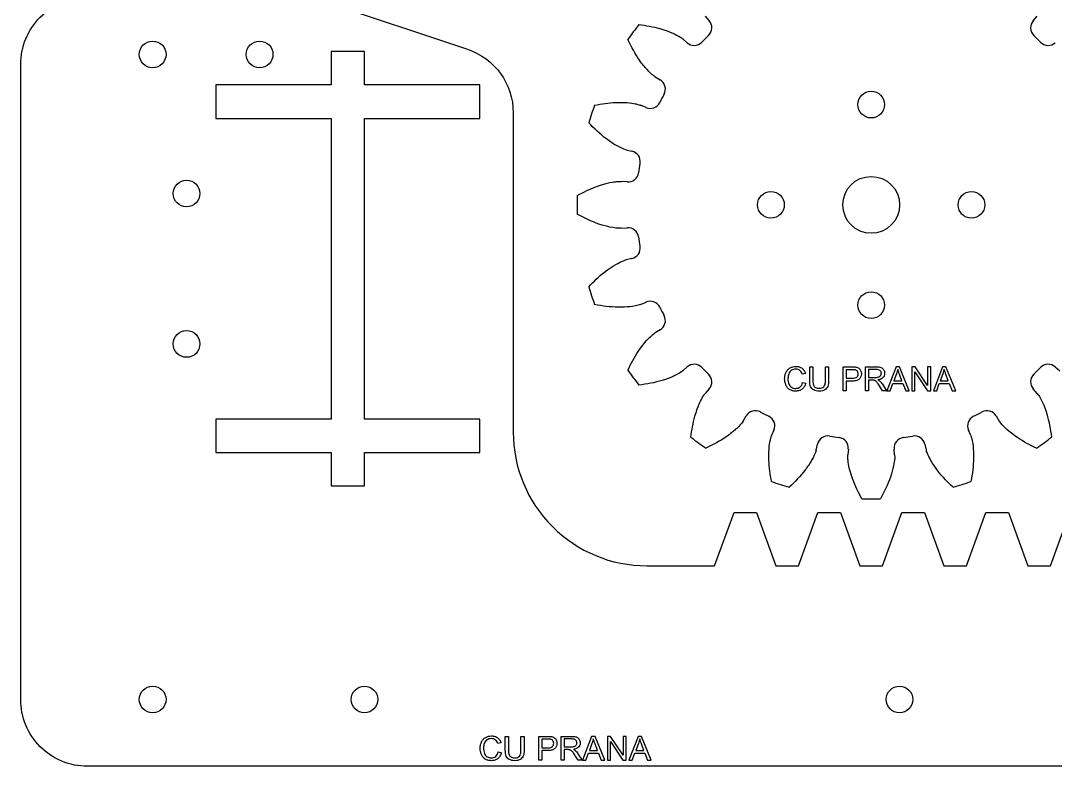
# Model space of a CAD drawing. Header units: millimetres. Extents: x 0 to 255, y 0 to 168.
# Drawn here: x 0 to 154.8, y 0 to 111.5 of the extents above; entities that cross this region are included whole.
import ezdxf

# ---------------------------------------------------------------- set-up
doc = ezdxf.new("R2010")
doc.units = ezdxf.units.MM
doc.layers.get('0').update_dxf_attribs({"linetype": 'CONTINUOUS'})

msp = doc.modelspace()

# ---------------------------------------------------------------- linework, layer by layer
for p, q in [((102.44, 112.21), (103.02, 111.55)), ((151.52, 111.55), (152.1, 112.21)), ((99.72, 108.25), (99.06, 108.83)), ((94.93, 103.16), (95.69, 102.71)), ((93.58, 98.55), (92.76, 98.9)), ((90.59, 92.23), (91.46, 92.03)), ((90.73, 87.42), (89.85, 87.51)), ((89.85, 80.49), (90.73, 80.58)), ((91.46, 75.97), (90.59, 75.77)), ((92.76, 69.1), (93.58, 69.45)), ((95.69, 65.29), (94.93, 64.84)), ((99.06, 59.17), (99.72, 59.75)), ((118.08, 57.7), (118.08, 59.77)), ((118.08, 59.77), (118.55, 59.77)), ((118.55, 59.77), (118.55, 57.7)), ((120.42, 57.7), (120.42, 59.77)), ((120.42, 59.77), (120.89, 59.77)), ((120.89, 59.77), (120.89, 57.7)), ((123.07, 56.19), (123.07, 59.77)), ((123.07, 59.77), (124.42, 59.77)), ((124.46, 59.34), (123.54, 59.34)), ((123.54, 59.34), (123.54, 58.06)), ((126.41, 59.77), (128, 59.77)), ((126.41, 56.19), (126.41, 59.77)), ((126.89, 59.37), (126.89, 58.19)), ((128.02, 59.37), (126.89, 59.37)), ((154.82, 59.75), (155.48, 59.17)), ((117.43, 58.78), (116.96, 58.67)), ((117.01, 57.44), (117.49, 57.32)), ((123.54, 58.06), (124.47, 58.06)), ((124.46, 57.64), (123.54, 57.64)), ((123.54, 57.64), (123.54, 56.19)), ((126.89, 58.19), (127.9, 58.19)), ((127.44, 57.78), (126.89, 57.78)), ((126.89, 57.78), (126.89, 56.19)), ((131.05, 58.71), (130.66, 57.66)), ((130.66, 57.66), (131.87, 57.66)), ((131.87, 57.66), (131.5, 58.65)), ((137.99, 58.71), (137.6, 57.66)), ((137.6, 57.66), (138.81, 57.66)), ((138.81, 57.66), (138.44, 58.65)), ((103.02, 56.45), (102.44, 55.79)), ((123.54, 56.19), (123.07, 56.19)), ((126.89, 56.19), (126.41, 56.19)), ((128.97, 56.19), (128.5, 56.93)), ((128.94, 57.16), (129.57, 56.19)), ((129.57, 56.19), (128.97, 56.19)), ((152.1, 55.79), (151.52, 56.45)), ((108.11, 51.66), (108.56, 52.42)), ((145.98, 52.42), (146.43, 51.66)), ((112.72, 50.31), (112.37, 49.49)), ((142.17, 49.49), (141.82, 50.31)), ((119.04, 47.32), (119.24, 48.19)), ((135.3, 48.19), (135.5, 47.32)), ((123.85, 47.46), (123.76, 46.58)), ((130.78, 46.58), (130.69, 47.46)), ((71.87, 3.5), (71.4, 3.39)), ((71.87, 3.5), (71.4, 3.39)), ((72.52, 4.48), (72.99, 4.48)), ((72.52, 2.42), (72.52, 4.48)), ((72.52, 2.42), (72.52, 4.48)), ((72.52, 4.48), (72.99, 4.48)), ((72.99, 4.48), (72.99, 2.42)), ((72.99, 4.48), (72.99, 2.42)), ((74.86, 4.48), (75.34, 4.48)), ((74.86, 2.42), (74.86, 4.48)), ((74.86, 2.42), (74.86, 4.48)), ((74.86, 4.48), (75.34, 4.48)), ((75.34, 4.48), (75.34, 2.42)), ((75.34, 4.48), (75.34, 2.42)), ((77.51, 0.9), (77.51, 4.48)), ((77.51, 4.48), (78.86, 4.48)), ((77.51, 0.9), (77.51, 4.48)), ((77.51, 4.48), (78.86, 4.48)), ((78.9, 4.06), (77.99, 4.06)), ((77.99, 4.06), (77.99, 2.78)), ((77.99, 4.06), (77.99, 2.78)), ((78.9, 4.06), (77.99, 4.06)), ((80.86, 4.48), (82.44, 4.48)), ((80.86, 0.9), (80.86, 4.48)), ((80.86, 0.9), (80.86, 4.48)), ((80.86, 4.48), (82.44, 4.48)), ((81.33, 4.09), (81.33, 2.9)), ((82.46, 4.09), (81.33, 4.09)), ((81.33, 4.09), (81.33, 2.9)), ((82.46, 4.09), (81.33, 4.09)), ((85.49, 3.42), (85.1, 2.37)), ((85.49, 3.42), (85.1, 2.37)), ((86.31, 2.37), (85.94, 3.37)), ((86.31, 2.37), (85.94, 3.37)), ((92.44, 3.42), (92.04, 2.37)), ((92.44, 3.42), (92.04, 2.37)), ((93.26, 2.37), (92.88, 3.37)), ((93.26, 2.37), (92.88, 3.37)), ((71.46, 2.16), (71.93, 2.04)), ((71.46, 2.16), (71.93, 2.04)), ((77.99, 2.78), (78.91, 2.78)), ((77.99, 2.78), (78.91, 2.78)), ((78.9, 2.36), (77.99, 2.36)), ((77.99, 2.36), (77.99, 0.9)), ((77.99, 2.36), (77.99, 0.9)), ((78.9, 2.36), (77.99, 2.36)), ((81.33, 2.9), (82.35, 2.9)), ((81.33, 2.9), (82.35, 2.9)), ((81.88, 2.49), (81.33, 2.49)), ((81.33, 2.49), (81.33, 0.9)), ((81.33, 2.49), (81.33, 0.9)), ((81.88, 2.49), (81.33, 2.49)), ((83.41, 0.9), (82.94, 1.65)), ((83.41, 0.9), (82.94, 1.65)), ((83.39, 1.88), (84.01, 0.9)), ((83.39, 1.88), (84.01, 0.9)), ((85.1, 2.37), (86.31, 2.37)), ((85.1, 2.37), (86.31, 2.37)), ((92.04, 2.37), (93.26, 2.37)), ((92.04, 2.37), (93.26, 2.37)), ((77.99, 0.9), (77.51, 0.9)), ((77.99, 0.9), (77.51, 0.9)), ((81.33, 0.9), (80.86, 0.9)), ((81.33, 0.9), (80.86, 0.9)), ((84.01, 0.9), (83.41, 0.9)), ((84.01, 0.9), (83.41, 0.9))]:
    msp.add_line(p, q)
for points in [[(197.8, 0), (10, 0, -0.414214), (0, 10), (0, 105, -0.414214), (10, 115)], [(197.8, 0), (10, 0, -0.414214), (0, 10), (0, 105, -0.414214), (10, 115)], [(45.24, 114.49), (66.86, 107.28, -0.322823), (73.7, 97.79), (73.7, 50, 0.414214), (93.7, 30), (103.84, 30), (106.74, 37.97), (110.12, 37.97), (113.02, 30), (116.4, 30), (119.3, 37.97), (122.68, 37.97), (125.58, 30), (128.96, 30), (131.86, 37.97), (135.24, 37.97), (138.14, 30), (141.52, 30), (144.42, 37.97), (147.81, 37.97), (150.71, 30), (154.09, 30), (156.99, 37.97)], [(45.24, 114.49), (66.86, 107.28, -0.322823), (73.7, 97.79), (73.7, 50, 0.414214), (93.7, 30), (103.84, 30), (106.74, 37.97), (110.12, 37.97), (113.02, 30), (116.4, 30), (119.3, 37.97), (122.68, 37.97), (125.58, 30), (128.96, 30), (131.86, 37.97), (135.24, 37.97), (138.14, 30), (141.52, 30), (144.42, 37.97), (147.81, 37.97), (150.71, 30), (154.09, 30), (156.99, 37.97)]]:
    msp.add_lwpolyline(points, format="xyb")
for points in [[(46.45, 46.94), (46.45, 41.95), (51.45, 41.95), (51.45, 46.94), (68.7, 46.94), (68.7, 51.94), (51.45, 51.94), (51.45, 96.94), (68.7, 96.94), (68.7, 101.94), (51.45, 101.94), (51.45, 106.95), (46.45, 106.95), (46.45, 101.94), (29.2, 101.94), (29.2, 96.94), (46.45, 96.94), (46.45, 51.94), (29.2, 51.94), (29.2, 46.94)], [(51.45, 46.94), (68.7, 46.94), (68.7, 51.94), (51.45, 51.94), (51.45, 96.94), (68.7, 96.94), (68.7, 101.94), (51.45, 101.94), (51.45, 106.95), (46.45, 106.95), (46.45, 101.94), (29.2, 101.94), (29.2, 96.94), (46.45, 96.94), (46.45, 51.94), (29.2, 51.94), (29.2, 46.94), (46.45, 46.94), (46.45, 41.95), (51.45, 41.95)], [(132.97, 56.19), (131.51, 59.77), (131, 59.77), (129.62, 56.19), (130.13, 56.19), (130.52, 57.27), (132.02, 57.27), (132.43, 56.19)], [(136.17, 56.19), (136.17, 59.77), (135.71, 59.77), (135.71, 56.96), (133.83, 59.77), (133.35, 59.77), (133.35, 56.19), (133.8, 56.19), (133.8, 59), (135.68, 56.19)], [(138.96, 57.27), (139.38, 56.19), (139.92, 56.19), (138.45, 59.77), (137.94, 59.77), (136.57, 56.19), (137.07, 56.19), (137.46, 57.27)], [(84.57, 0.9), (84.96, 1.99), (86.46, 1.99), (86.88, 0.9), (87.42, 0.9), (85.95, 4.48), (85.44, 4.48), (84.07, 0.9)], [(85.44, 4.48), (84.07, 0.9), (84.57, 0.9), (84.96, 1.99), (86.46, 1.99), (86.88, 0.9), (87.42, 0.9), (85.95, 4.48)], [(88.27, 4.48), (87.79, 4.48), (87.79, 0.9), (88.24, 0.9), (88.24, 3.72), (90.12, 0.9), (90.61, 0.9), (90.61, 4.48), (90.15, 4.48), (90.15, 1.67)], [(90.12, 0.9), (90.61, 0.9), (90.61, 4.48), (90.15, 4.48), (90.15, 1.67), (88.27, 4.48), (87.79, 4.48), (87.79, 0.9), (88.24, 0.9), (88.24, 3.72)], [(92.9, 4.48), (92.39, 4.48), (91.01, 0.9), (91.51, 0.9), (91.91, 1.99), (93.4, 1.99), (93.82, 0.9), (94.36, 0.9)], [(93.82, 0.9), (94.36, 0.9), (92.9, 4.48), (92.39, 4.48), (91.01, 0.9), (91.51, 0.9), (91.91, 1.99), (93.4, 1.99)]]:
    msp.add_lwpolyline(points, close=True)
for centre, radius in [((19.75, 106.5), 2), ((19.75, 106.5), 2), ((35.75, 106.5), 2), ((35.75, 106.5), 2), ((127.27, 99), 2), ((127.27, 84), 4.25), ((24.82, 85.69), 2), ((24.82, 85.69), 2), ((112.27, 84), 2), ((142.27, 84), 2), ((127.27, 69), 2), ((24.82, 63.19), 2), ((24.82, 63.19), 2), ((19.75, 10), 2), ((19.75, 10), 2), ((51.45, 10), 2), ((51.45, 10), 2), ((131.5, 10), 2), ((131.5, 10), 2)]:
    msp.add_circle(centre, radius)
for centre, radius, start, end in [((101.83, 110.5), 1.59, -46.1688, 41.3322), ((152.71, 110.5), 1.59, 138.6678, 226.1688), ((127.27, 84), 44, 142.1903, 145.8097), ((127.27, 84), 35.15, 133.8312, 136.1688), ((127.27, 84), 35.15, 43.8312, 46.1688), ((100.77, 109.44), 1.59, 228.6678, 316.1688), ((153.77, 109.44), 1.59, 223.8312, 311.3322), ((94.88, 101.34), 1.59, -28.1688, 59.3322), ((94.2, 100.01), 1.59, 246.6678, 334.1688), ((127.27, 84), 35.15, 151.8312, 154.1688), ((127.27, 84), 44, 160.1903, 163.8097), ((91.11, 90.49), 1.59, -10.1688, 77.3322), ((127.27, 84), 35.15, 169.8312, 172.1688), ((90.88, 89.01), 1.59, 264.6678, 352.1688), ((127.27, 84), 44, 178.1903, 181.8097), ((90.88, 78.99), 1.59, 7.8312, 95.3322), ((127.27, 84), 35.15, 187.8312, 190.1688), ((91.11, 77.51), 1.59, -77.3322, 10.1688), ((127.27, 84), 44, 196.1903, 199.8097), ((94.2, 67.99), 1.59, 25.8312, 113.3322), ((127.27, 84), 35.15, 205.8312, 208.1688), ((94.88, 66.66), 1.59, -59.3322, 28.1688), ((127.27, 84), 44, 214.1903, 217.8097), ((100.77, 58.56), 1.59, 43.8312, 131.3322), ((127.27, 84), 35.15, 223.8312, 226.1688), ((127.27, 84), 35.15, 313.8312, 316.1688), ((153.77, 58.56), 1.59, 48.6678, 136.1688), ((101.83, 57.5), 1.59, -41.3322, 46.1688), ((152.71, 57.5), 1.59, 133.8312, 221.3322), ((109.93, 51.61), 1.59, 61.8312, 149.3322), ((127.27, 84), 35.15, 241.8312, 244.1688), ((127.27, 84), 35.15, 295.8312, 298.1688), ((144.61, 51.61), 1.59, 30.6678, 118.1688), ((111.26, 50.93), 1.59, -23.3322, 64.1688), ((143.28, 50.93), 1.59, 115.8312, 203.3322), ((127.27, 84), 44, 232.1903, 235.8097), ((120.78, 47.84), 1.59, 79.8312, 167.3322), ((127.27, 84), 35.15, 259.8312, 262.1688), ((122.26, 47.61), 1.59, -5.3322, 82.1688), ((132.28, 47.61), 1.59, 97.8312, 185.3322), ((127.27, 84), 35.15, 277.8312, 280.1688), ((133.76, 47.84), 1.59, 12.6678, 100.1688), ((127.27, 84), 44, 304.1903, 307.8097), ((127.27, 84), 44, 250.1903, 253.8097), ((127.27, 84), 44, 286.1903, 289.8097), ((127.27, 84), 44, 268.1903, 271.8097)]:
    msp.add_arc(centre, radius, start, end)
for points, knots in [([(92.51, 110.97), (93.56, 110.85), (94.62, 110.66), (97.29, 109.91), (98.21, 109.38), (98.85, 109), (98.98, 108.9), (99.06, 108.83)], [-0.06249968, -0.06249968, -0.06249968, -0.06249968, -0.04971919, -0.04971919, -0.02915437, -0.02915437, 0, 0, 0, 0]), ([(94.93, 103.16), (94.54, 103.39), (94.04, 103.89), (93.39, 104.61), (93.03, 105.04), (91.95, 106.59), (91.36, 107.65), (90.87, 108.73)], [-0.8238077, -0.8238077, -0.8238077, -0.8238077, -0.5679176, -0.5679176, -0.3533249, -0.3533249, 0, 0, 0, 0]), ([(85.87, 98.91), (86.91, 99.12), (87.98, 99.27), (90.75, 99.38), (91.79, 99.16), (92.52, 99), (92.67, 98.94), (92.76, 98.9)], [-0.06249968, -0.06249968, -0.06249968, -0.06249968, -0.04971919, -0.04971919, -0.02915437, -0.02915437, 0, 0, 0, 0]), ([(90.59, 92.23), (90.15, 92.33), (89.52, 92.65), (88.69, 93.13), (88.21, 93.43), (86.69, 94.57), (85.81, 95.4), (85.01, 96.27)], [-0.8238077, -0.8238077, -0.8238077, -0.8238077, -0.5679176, -0.5679176, -0.3533249, -0.3533249, 0, 0, 0, 0]), ([(83.29, 85.39), (84.21, 85.91), (85.19, 86.38), (87.78, 87.34), (88.84, 87.45), (89.58, 87.52), (89.75, 87.52), (89.85, 87.51)], [-0.06249968, -0.06249968, -0.06249968, -0.06249968, -0.04971919, -0.04971919, -0.02915437, -0.02915437, 0, 0, 0, 0]), ([(89.85, 80.49), (89.39, 80.45), (88.7, 80.56), (87.75, 80.76), (87.21, 80.9), (85.41, 81.51), (84.32, 82.03), (83.29, 82.61)], [-0.8238077, -0.8238077, -0.8238077, -0.8238077, -0.5679176, -0.5679176, -0.3533249, -0.3533249, 0, 0, 0, 0]), ([(85.01, 71.73), (85.73, 72.51), (86.51, 73.26), (88.69, 74.97), (89.66, 75.41), (90.34, 75.71), (90.5, 75.75), (90.59, 75.77)], [-0.06249968, -0.06249968, -0.06249968, -0.06249968, -0.04971919, -0.04971919, -0.02915437, -0.02915437, 0, 0, 0, 0]), ([(92.76, 69.1), (92.34, 68.92), (91.65, 68.81), (90.69, 68.71), (90.13, 68.67), (88.23, 68.7), (87.03, 68.85), (85.87, 69.09)], [-0.8238077, -0.8238077, -0.8238077, -0.8238077, -0.5679176, -0.5679176, -0.3533249, -0.3533249, 0, 0, 0, 0]), ([(90.87, 59.27), (91.31, 60.24), (91.83, 61.19), (93.36, 63.49), (94.15, 64.21), (94.71, 64.7), (94.85, 64.79), (94.93, 64.84)], [-0.06249968, -0.06249968, -0.06249968, -0.06249968, -0.04971919, -0.04971919, -0.02915437, -0.02915437, 0, 0, 0, 0]), ([(99.06, 59.17), (98.71, 58.86), (98.09, 58.55), (97.21, 58.15), (96.68, 57.94), (94.87, 57.39), (93.68, 57.16), (92.51, 57.03)], [-0.8238077, -0.8238077, -0.8238077, -0.8238077, -0.5679176, -0.5679176, -0.3533249, -0.3533249, 0, 0, 0, 0]), ([(114.32, 58), (114.33, 58.18), (114.34, 58.52), (114.47, 58.83), (114.54, 58.98)], [0, 0, 0, 0, 0.0526094, 0.1005617, 0.1005617, 0.1005617, 0.1005617]), ([(114.54, 58.98), (114.61, 59.11), (114.77, 59.37), (115.02, 59.53), (115.14, 59.61)], [0, 0, 0, 0, 0.04484219, 0.08874001, 0.08874001, 0.08874001, 0.08874001]), ([(115.31, 59.22), (115.23, 59.15), (115.05, 59.01), (114.97, 58.8), (114.92, 58.69)], [0, 0, 0, 0, 0.03306069, 0.06670444, 0.06670444, 0.06670444, 0.06670444]), ([(115.14, 59.61), (115.28, 59.67), (115.56, 59.8), (115.86, 59.82), (116.01, 59.83)], [0, 0, 0, 0, 0.04446999, 0.09016998, 0.09016998, 0.09016998, 0.09016998]), ([(116, 59.42), (115.87, 59.41), (115.63, 59.4), (115.41, 59.28), (115.31, 59.22)], [0, 0, 0, 0, 0.03819364, 0.07264685, 0.07264685, 0.07264685, 0.07264685]), ([(116.6, 59.24), (116.51, 59.29), (116.33, 59.4), (116.11, 59.42), (116, 59.42)], [0, 0, 0, 0, 0.02988885, 0.06302667, 0.06302667, 0.06302667, 0.06302667]), ([(116.01, 59.83), (116.18, 59.82), (116.5, 59.8), (116.78, 59.63), (116.92, 59.55)], [0, 0, 0, 0, 0.04990885, 0.09565656, 0.09565656, 0.09565656, 0.09565656]), ([(116.96, 58.67), (116.92, 58.79), (116.84, 59.01), (116.67, 59.17), (116.6, 59.24)], [0, 0, 0, 0, 0.0370413, 0.06819943, 0.06819943, 0.06819943, 0.06819943]), ([(116.92, 59.55), (117.03, 59.45), (117.26, 59.24), (117.37, 58.94), (117.43, 58.78)], [0, 0, 0, 0, 0.0452485, 0.09356931, 0.09356931, 0.09356931, 0.09356931]), ([(124.42, 59.77), (124.53, 59.76), (124.71, 59.76), (124.89, 59.74), (124.96, 59.73)], [0, 0, 0, 0, 0.03144472, 0.05459732, 0.05459732, 0.05459732, 0.05459732]), ([(124.9, 59.31), (124.84, 59.32), (124.7, 59.34), (124.55, 59.34), (124.46, 59.34)], [0, 0, 0, 0, 0.01719437, 0.04436661, 0.04436661, 0.04436661, 0.04436661]), ([(125.2, 59.1), (125.16, 59.15), (125.08, 59.25), (124.96, 59.29), (124.9, 59.31)], [0, 0, 0, 0, 0.01868777, 0.03718681, 0.03718681, 0.03718681, 0.03718681]), ([(124.96, 59.73), (125.05, 59.71), (125.2, 59.68), (125.34, 59.6), (125.41, 59.56)], [0, 0, 0, 0, 0.02505634, 0.04753678, 0.04753678, 0.04753678, 0.04753678]), ([(125.31, 58.72), (125.31, 58.79), (125.3, 58.92), (125.23, 59.04), (125.2, 59.1)], [0, 0, 0, 0, 0.02103584, 0.04059497, 0.04059497, 0.04059497, 0.04059497]), ([(125.41, 59.56), (125.46, 59.52), (125.58, 59.42), (125.66, 59.29), (125.69, 59.22)], [0, 0, 0, 0, 0.02185694, 0.0452816, 0.0452816, 0.0452816, 0.0452816]), ([(125.69, 59.22), (125.73, 59.14), (125.79, 58.99), (125.8, 58.82), (125.8, 58.73)], [0, 0, 0, 0, 0.02469822, 0.05035509, 0.05035509, 0.05035509, 0.05035509]), ([(128, 59.77), (128.14, 59.76), (128.39, 59.76), (128.63, 59.7), (128.73, 59.67)], [0, 0, 0, 0, 0.04218321, 0.07366494, 0.07366494, 0.07366494, 0.07366494]), ([(128.6, 59.21), (128.52, 59.25), (128.35, 59.36), (128.14, 59.37), (128.02, 59.37)], [0, 0, 0, 0, 0.02675201, 0.06144819, 0.06144819, 0.06144819, 0.06144819]), ([(128.79, 58.79), (128.78, 58.87), (128.76, 59.03), (128.65, 59.15), (128.6, 59.21)], [0, 0, 0, 0, 0.02358685, 0.04677437, 0.04677437, 0.04677437, 0.04677437]), ([(128.73, 59.67), (128.81, 59.63), (128.97, 59.55), (129.07, 59.4), (129.12, 59.33)], [0, 0, 0, 0, 0.02606932, 0.05312416, 0.05312416, 0.05312416, 0.05312416]), ([(129.12, 59.33), (129.17, 59.24), (129.26, 59.07), (129.27, 58.88), (129.27, 58.79)], [0, 0, 0, 0, 0.02801839, 0.05652188, 0.05652188, 0.05652188, 0.05652188]), ([(131.24, 59.39), (131.22, 59.27), (131.17, 59.04), (131.09, 58.82), (131.05, 58.71)], [0, 0, 0, 0, 0.03527753, 0.07108207, 0.07108207, 0.07108207, 0.07108207]), ([(131.5, 58.65), (131.44, 58.78), (131.35, 59.03), (131.28, 59.28), (131.24, 59.39)], [0, 0, 0, 0, 0.04375042, 0.07845726, 0.07845726, 0.07845726, 0.07845726]), ([(138.19, 59.39), (138.16, 59.27), (138.11, 59.04), (138.03, 58.82), (137.99, 58.71)], [0, 0, 0, 0, 0.03527753, 0.07108207, 0.07108207, 0.07108207, 0.07108207]), ([(138.44, 58.65), (138.39, 58.78), (138.3, 59.03), (138.22, 59.28), (138.19, 59.39)], [0, 0, 0, 0, 0.04375042, 0.07845726, 0.07845726, 0.07845726, 0.07845726]), ([(114.51, 57.04), (114.46, 57.2), (114.34, 57.51), (114.33, 57.84), (114.32, 58)], [0, 0, 0, 0, 0.04845043, 0.09829696, 0.09829696, 0.09829696, 0.09829696]), ([(114.92, 58.69), (114.89, 58.58), (114.82, 58.36), (114.82, 58.12), (114.81, 58)], [0, 0, 0, 0, 0.03487636, 0.06987076, 0.06987076, 0.06987076, 0.06987076]), ([(114.81, 58), (114.81, 57.86), (114.82, 57.59), (114.91, 57.33), (114.94, 57.21)], [0, 0, 0, 0, 0.04288433, 0.08116474, 0.08116474, 0.08116474, 0.08116474]), ([(116.64, 56.76), (116.72, 56.85), (116.91, 57.04), (116.98, 57.3), (117.01, 57.44)], [0, 0, 0, 0, 0.03670898, 0.07879625, 0.07879625, 0.07879625, 0.07879625]), ([(117.49, 57.32), (117.43, 57.14), (117.32, 56.8), (117.07, 56.55), (116.95, 56.43)], [0, 0, 0, 0, 0.0554859, 0.1053211, 0.1053211, 0.1053211, 0.1053211]), ([(118.21, 56.8), (118.17, 56.93), (118.08, 57.22), (118.08, 57.53), (118.08, 57.7)], [0, 0, 0, 0, 0.04017932, 0.09116682, 0.09116682, 0.09116682, 0.09116682]), ([(118.55, 57.7), (118.55, 57.56), (118.55, 57.33), (118.61, 57.11), (118.64, 57.01)], [0, 0, 0, 0, 0.04055475, 0.06952225, 0.06952225, 0.06952225, 0.06952225]), ([(120.2, 56.79), (120.26, 56.9), (120.42, 57.18), (120.42, 57.51), (120.42, 57.7)], [0, 0, 0, 0, 0.0384094, 0.09513947, 0.09513947, 0.09513947, 0.09513947]), ([(120.89, 57.7), (120.89, 57.53), (120.89, 57.24), (120.81, 56.96), (120.77, 56.84)], [0, 0, 0, 0, 0.04849699, 0.08689684, 0.08689684, 0.08689684, 0.08689684]), ([(125.51, 57.96), (125.38, 57.87), (125.07, 57.65), (124.68, 57.64), (124.46, 57.64)], [0, 0, 0, 0, 0.0471655, 0.1118591, 0.1118591, 0.1118591, 0.1118591]), ([(124.47, 58.06), (124.6, 58.07), (124.84, 58.07), (125.04, 58.18), (125.12, 58.23)], [0, 0, 0, 0, 0.03947748, 0.0684113, 0.0684113, 0.0684113, 0.0684113]), ([(125.12, 58.23), (125.18, 58.3), (125.3, 58.44), (125.31, 58.62), (125.31, 58.72)], [0, 0, 0, 0, 0.02514604, 0.05309201, 0.05309201, 0.05309201, 0.05309201]), ([(125.8, 58.73), (125.79, 58.58), (125.77, 58.3), (125.6, 58.07), (125.51, 57.96)], [0, 0, 0, 0, 0.04276606, 0.08410129, 0.08410129, 0.08410129, 0.08410129]), ([(127.7, 57.76), (127.66, 57.76), (127.58, 57.78), (127.49, 57.78), (127.44, 57.78)], [0, 0, 0, 0, 0.01069718, 0.02645005, 0.02645005, 0.02645005, 0.02645005]), ([(127.92, 57.66), (127.88, 57.68), (127.81, 57.72), (127.74, 57.75), (127.7, 57.76)], [0, 0, 0, 0, 0.01218034, 0.02369372, 0.02369372, 0.02369372, 0.02369372]), ([(127.9, 58.19), (128, 58.19), (128.17, 58.19), (128.34, 58.23), (128.41, 58.25)], [0, 0, 0, 0, 0.02897931, 0.05140259, 0.05140259, 0.05140259, 0.05140259]), ([(128.16, 57.42), (128.12, 57.47), (128.04, 57.56), (127.95, 57.63), (127.92, 57.66)], [0, 0, 0, 0, 0.01931223, 0.03402743, 0.03402743, 0.03402743, 0.03402743]), ([(128.5, 56.93), (128.44, 57.03), (128.33, 57.19), (128.21, 57.35), (128.16, 57.42)], [0, 0, 0, 0, 0.03416094, 0.06001738, 0.06001738, 0.06001738, 0.06001738]), ([(129.03, 58.15), (128.93, 58.07), (128.7, 57.89), (128.42, 57.84), (128.27, 57.81)], [0, 0, 0, 0, 0.03795464, 0.08429283, 0.08429283, 0.08429283, 0.08429283]), ([(128.27, 57.81), (128.32, 57.79), (128.42, 57.74), (128.51, 57.67), (128.55, 57.64)], [0, 0, 0, 0, 0.01881725, 0.03374705, 0.03374705, 0.03374705, 0.03374705]), ([(128.41, 58.25), (128.47, 58.28), (128.58, 58.33), (128.65, 58.42), (128.69, 58.47)], [0, 0, 0, 0, 0.01832529, 0.03564734, 0.03564734, 0.03564734, 0.03564734]), ([(128.55, 57.64), (128.62, 57.57), (128.77, 57.42), (128.88, 57.25), (128.94, 57.16)], [0, 0, 0, 0, 0.02944666, 0.06185915, 0.06185915, 0.06185915, 0.06185915]), ([(128.69, 58.47), (128.72, 58.52), (128.77, 58.62), (128.78, 58.73), (128.79, 58.79)], [0, 0, 0, 0, 0.01698547, 0.03384744, 0.03384744, 0.03384744, 0.03384744]), ([(129.27, 58.79), (129.26, 58.67), (129.25, 58.43), (129.1, 58.24), (129.03, 58.15)], [0, 0, 0, 0, 0.03563251, 0.07012348, 0.07012348, 0.07012348, 0.07012348]), ([(100.3, 49.24), (100.42, 50.29), (100.61, 51.35), (101.36, 54.02), (101.89, 54.94), (102.27, 55.58), (102.37, 55.71), (102.44, 55.79)], [-0.06249968, -0.06249968, -0.06249968, -0.06249968, -0.04971919, -0.04971919, -0.02915437, -0.02915437, 0, 0, 0, 0]), ([(115.06, 56.36), (114.95, 56.45), (114.71, 56.63), (114.58, 56.9), (114.51, 57.04)], [0, 0, 0, 0, 0.04301941, 0.08876855, 0.08876855, 0.08876855, 0.08876855]), ([(114.94, 57.21), (114.99, 57.1), (115.09, 56.9), (115.27, 56.76), (115.36, 56.7)], [0, 0, 0, 0, 0.03426778, 0.06654507, 0.06654507, 0.06654507, 0.06654507]), ([(116, 56.13), (115.83, 56.13), (115.5, 56.14), (115.2, 56.29), (115.06, 56.36)], [0, 0, 0, 0, 0.05278932, 0.09803842, 0.09803842, 0.09803842, 0.09803842]), ([(115.36, 56.7), (115.45, 56.65), (115.64, 56.55), (115.86, 56.54), (115.97, 56.53)], [0, 0, 0, 0, 0.03184901, 0.06368398, 0.06368398, 0.06368398, 0.06368398]), ([(115.97, 56.53), (116.09, 56.54), (116.34, 56.56), (116.54, 56.69), (116.64, 56.76)], [0, 0, 0, 0, 0.0371884, 0.0723315, 0.0723315, 0.0723315, 0.0723315]), ([(116.95, 56.43), (116.81, 56.34), (116.52, 56.16), (116.18, 56.14), (116, 56.13)], [0, 0, 0, 0, 0.0487545, 0.1009252, 0.1009252, 0.1009252, 0.1009252]), ([(118.67, 56.3), (118.57, 56.36), (118.38, 56.49), (118.27, 56.7), (118.21, 56.8)], [0, 0, 0, 0, 0.03465363, 0.06888512, 0.06888512, 0.06888512, 0.06888512]), ([(118.64, 57.01), (118.67, 56.94), (118.74, 56.8), (118.87, 56.72), (118.94, 56.67)], [0, 0, 0, 0, 0.02283476, 0.04595018, 0.04595018, 0.04595018, 0.04595018]), ([(119.49, 56.13), (119.34, 56.13), (119.05, 56.14), (118.79, 56.25), (118.67, 56.3)], [0, 0, 0, 0, 0.04592027, 0.08472298, 0.08472298, 0.08472298, 0.08472298]), ([(118.94, 56.67), (119.01, 56.64), (119.18, 56.56), (119.36, 56.56), (119.45, 56.55)], [0, 0, 0, 0, 0.02512464, 0.05345069, 0.05345069, 0.05345069, 0.05345069]), ([(119.45, 56.55), (119.61, 56.56), (119.88, 56.56), (120.1, 56.72), (120.2, 56.79)], [0, 0, 0, 0, 0.0451288, 0.07975516, 0.07975516, 0.07975516, 0.07975516]), ([(120.33, 56.32), (120.21, 56.27), (119.95, 56.14), (119.65, 56.13), (119.49, 56.13)], [0, 0, 0, 0, 0.03974286, 0.08679002, 0.08679002, 0.08679002, 0.08679002]), ([(120.77, 56.84), (120.72, 56.74), (120.62, 56.53), (120.43, 56.39), (120.33, 56.32)], [0, 0, 0, 0, 0.03348559, 0.06882133, 0.06882133, 0.06882133, 0.06882133]), ([(152.1, 55.79), (152.41, 55.44), (152.72, 54.82), (153.12, 53.94), (153.33, 53.41), (153.88, 51.6), (154.11, 50.41), (154.24, 49.24)], [-0.8238077, -0.8238077, -0.8238077, -0.8238077, -0.5679176, -0.5679176, -0.3533249, -0.3533249, 0, 0, 0, 0]), ([(108.11, 51.66), (107.88, 51.27), (107.38, 50.77), (106.66, 50.12), (106.23, 49.76), (104.68, 48.68), (103.62, 48.09), (102.54, 47.6)], [-0.8238077, -0.8238077, -0.8238077, -0.8238077, -0.5679176, -0.5679176, -0.3533249, -0.3533249, 0, 0, 0, 0]), ([(152, 47.6), (151.03, 48.04), (150.08, 48.56), (147.78, 50.09), (147.06, 50.88), (146.57, 51.44), (146.48, 51.58), (146.43, 51.66)], [-0.06249968, -0.06249968, -0.06249968, -0.06249968, -0.04971919, -0.04971919, -0.02915437, -0.02915437, 0, 0, 0, 0]), ([(112.36, 42.6), (112.15, 43.64), (112, 44.71), (111.89, 47.48), (112.11, 48.52), (112.27, 49.25), (112.33, 49.4), (112.37, 49.49)], [-0.06249968, -0.06249968, -0.06249968, -0.06249968, -0.04971919, -0.04971919, -0.02915437, -0.02915437, 0, 0, 0, 0]), ([(142.17, 49.49), (142.35, 49.07), (142.46, 48.38), (142.56, 47.42), (142.6, 46.86), (142.57, 44.96), (142.42, 43.76), (142.18, 42.6)], [-0.8238077, -0.8238077, -0.8238077, -0.8238077, -0.5679176, -0.5679176, -0.3533249, -0.3533249, 0, 0, 0, 0]), ([(119.04, 47.32), (118.94, 46.88), (118.62, 46.25), (118.14, 45.42), (117.84, 44.94), (116.7, 43.42), (115.87, 42.54), (115, 41.74)], [-0.8238077, -0.8238077, -0.8238077, -0.8238077, -0.5679176, -0.5679176, -0.3533249, -0.3533249, 0, 0, 0, 0]), ([(125.88, 40.02), (125.36, 40.94), (124.89, 41.92), (123.93, 44.51), (123.82, 45.57), (123.75, 46.31), (123.75, 46.48), (123.76, 46.58)], [-0.06249968, -0.06249968, -0.06249968, -0.06249968, -0.04971919, -0.04971919, -0.02915437, -0.02915437, 0, 0, 0, 0]), ([(130.78, 46.58), (130.82, 46.12), (130.71, 45.43), (130.51, 44.48), (130.37, 43.94), (129.76, 42.14), (129.24, 41.05), (128.66, 40.02)], [-0.8238077, -0.8238077, -0.8238077, -0.8238077, -0.5679176, -0.5679176, -0.3533249, -0.3533249, 0, 0, 0, 0]), ([(139.54, 41.74), (138.76, 42.46), (138.01, 43.24), (136.3, 45.42), (135.86, 46.39), (135.56, 47.07), (135.52, 47.23), (135.5, 47.32)], [-0.06249968, -0.06249968, -0.06249968, -0.06249968, -0.04971919, -0.04971919, -0.02915437, -0.02915437, 0, 0, 0, 0]), ([(68.77, 2.72), (68.77, 2.9), (68.79, 3.24), (68.92, 3.55), (68.98, 3.7)], [0, 0, 0, 0, 0.0526094, 0.1005617, 0.1005617, 0.1005617, 0.1005617]), ([(68.77, 2.72), (68.77, 2.9), (68.79, 3.24), (68.92, 3.55), (68.98, 3.7)], [0, 0, 0, 0, 0.0526094, 0.1005617, 0.1005617, 0.1005617, 0.1005617]), ([(68.98, 3.7), (69.06, 3.83), (69.21, 4.08), (69.46, 4.25), (69.59, 4.33)], [0, 0, 0, 0, 0.04484219, 0.08874001, 0.08874001, 0.08874001, 0.08874001]), ([(68.98, 3.7), (69.06, 3.83), (69.21, 4.08), (69.46, 4.25), (69.59, 4.33)], [0, 0, 0, 0, 0.04484219, 0.08874001, 0.08874001, 0.08874001, 0.08874001]), ([(69.37, 3.41), (69.33, 3.3), (69.27, 3.07), (69.26, 2.84), (69.25, 2.72)], [0, 0, 0, 0, 0.03487636, 0.06987076, 0.06987076, 0.06987076, 0.06987076]), ([(69.37, 3.41), (69.33, 3.3), (69.27, 3.07), (69.26, 2.84), (69.25, 2.72)], [0, 0, 0, 0, 0.03487636, 0.06987076, 0.06987076, 0.06987076, 0.06987076]), ([(69.76, 3.94), (69.67, 3.87), (69.5, 3.72), (69.41, 3.52), (69.37, 3.41)], [0, 0, 0, 0, 0.03306069, 0.06670444, 0.06670444, 0.06670444, 0.06670444]), ([(69.76, 3.94), (69.67, 3.87), (69.5, 3.72), (69.41, 3.52), (69.37, 3.41)], [0, 0, 0, 0, 0.03306069, 0.06670444, 0.06670444, 0.06670444, 0.06670444]), ([(69.59, 4.33), (69.72, 4.39), (70, 4.52), (70.3, 4.54), (70.45, 4.54)], [0, 0, 0, 0, 0.04446999, 0.09016998, 0.09016998, 0.09016998, 0.09016998]), ([(69.59, 4.33), (69.72, 4.39), (70, 4.52), (70.3, 4.54), (70.45, 4.54)], [0, 0, 0, 0, 0.04446999, 0.09016998, 0.09016998, 0.09016998, 0.09016998]), ([(70.45, 4.14), (70.32, 4.13), (70.07, 4.12), (69.86, 4), (69.76, 3.94)], [0, 0, 0, 0, 0.03819364, 0.07264685, 0.07264685, 0.07264685, 0.07264685]), ([(70.45, 4.14), (70.32, 4.13), (70.07, 4.12), (69.86, 4), (69.76, 3.94)], [0, 0, 0, 0, 0.03819364, 0.07264685, 0.07264685, 0.07264685, 0.07264685]), ([(70.45, 4.54), (70.62, 4.54), (70.95, 4.52), (71.23, 4.35), (71.36, 4.27)], [0, 0, 0, 0, 0.04990885, 0.09565656, 0.09565656, 0.09565656, 0.09565656]), ([(70.45, 4.54), (70.62, 4.54), (70.95, 4.52), (71.23, 4.35), (71.36, 4.27)], [0, 0, 0, 0, 0.04990885, 0.09565656, 0.09565656, 0.09565656, 0.09565656]), ([(71.04, 3.96), (70.95, 4.01), (70.77, 4.12), (70.56, 4.13), (70.45, 4.14)], [0, 0, 0, 0, 0.02988885, 0.06302667, 0.06302667, 0.06302667, 0.06302667]), ([(71.04, 3.96), (70.95, 4.01), (70.77, 4.12), (70.56, 4.13), (70.45, 4.14)], [0, 0, 0, 0, 0.02988885, 0.06302667, 0.06302667, 0.06302667, 0.06302667]), ([(71.4, 3.39), (71.36, 3.51), (71.28, 3.73), (71.12, 3.89), (71.04, 3.96)], [0, 0, 0, 0, 0.0370413, 0.06819943, 0.06819943, 0.06819943, 0.06819943]), ([(71.4, 3.39), (71.36, 3.51), (71.28, 3.73), (71.12, 3.89), (71.04, 3.96)], [0, 0, 0, 0, 0.0370413, 0.06819943, 0.06819943, 0.06819943, 0.06819943]), ([(71.36, 4.27), (71.47, 4.17), (71.71, 3.96), (71.81, 3.66), (71.87, 3.5)], [0, 0, 0, 0, 0.0452485, 0.09356931, 0.09356931, 0.09356931, 0.09356931]), ([(71.36, 4.27), (71.47, 4.17), (71.71, 3.96), (71.81, 3.66), (71.87, 3.5)], [0, 0, 0, 0, 0.0452485, 0.09356931, 0.09356931, 0.09356931, 0.09356931]), ([(78.86, 4.48), (78.97, 4.48), (79.15, 4.48), (79.33, 4.46), (79.41, 4.45)], [0, 0, 0, 0, 0.03144472, 0.05459732, 0.05459732, 0.05459732, 0.05459732]), ([(78.86, 4.48), (78.97, 4.48), (79.15, 4.48), (79.33, 4.46), (79.41, 4.45)], [0, 0, 0, 0, 0.03144472, 0.05459732, 0.05459732, 0.05459732, 0.05459732]), ([(79.34, 4.03), (79.29, 4.04), (79.14, 4.06), (78.99, 4.06), (78.9, 4.06)], [0, 0, 0, 0, 0.01719437, 0.04436661, 0.04436661, 0.04436661, 0.04436661]), ([(79.34, 4.03), (79.29, 4.04), (79.14, 4.06), (78.99, 4.06), (78.9, 4.06)], [0, 0, 0, 0, 0.01719437, 0.04436661, 0.04436661, 0.04436661, 0.04436661]), ([(79.64, 3.82), (79.6, 3.87), (79.52, 3.96), (79.4, 4.01), (79.34, 4.03)], [0, 0, 0, 0, 0.01868777, 0.03718681, 0.03718681, 0.03718681, 0.03718681]), ([(79.64, 3.82), (79.6, 3.87), (79.52, 3.96), (79.4, 4.01), (79.34, 4.03)], [0, 0, 0, 0, 0.01868777, 0.03718681, 0.03718681, 0.03718681, 0.03718681]), ([(79.41, 4.45), (79.49, 4.43), (79.65, 4.4), (79.78, 4.32), (79.85, 4.28)], [0, 0, 0, 0, 0.02505634, 0.04753678, 0.04753678, 0.04753678, 0.04753678]), ([(79.41, 4.45), (79.49, 4.43), (79.65, 4.4), (79.78, 4.32), (79.85, 4.28)], [0, 0, 0, 0, 0.02505634, 0.04753678, 0.04753678, 0.04753678, 0.04753678]), ([(79.56, 2.95), (79.62, 3.02), (79.74, 3.16), (79.75, 3.34), (79.76, 3.43)], [0, 0, 0, 0, 0.02514604, 0.05309201, 0.05309201, 0.05309201, 0.05309201]), ([(79.56, 2.95), (79.62, 3.02), (79.74, 3.16), (79.75, 3.34), (79.76, 3.43)], [0, 0, 0, 0, 0.02514604, 0.05309201, 0.05309201, 0.05309201, 0.05309201]), ([(79.76, 3.43), (79.75, 3.51), (79.74, 3.64), (79.68, 3.76), (79.64, 3.82)], [0, 0, 0, 0, 0.02103584, 0.04059497, 0.04059497, 0.04059497, 0.04059497]), ([(79.76, 3.43), (79.75, 3.51), (79.74, 3.64), (79.68, 3.76), (79.64, 3.82)], [0, 0, 0, 0, 0.02103584, 0.04059497, 0.04059497, 0.04059497, 0.04059497]), ([(79.85, 4.28), (79.91, 4.24), (80.02, 4.14), (80.1, 4.01), (80.14, 3.94)], [0, 0, 0, 0, 0.02185694, 0.0452816, 0.0452816, 0.0452816, 0.0452816]), ([(79.85, 4.28), (79.91, 4.24), (80.02, 4.14), (80.1, 4.01), (80.14, 3.94)], [0, 0, 0, 0, 0.02185694, 0.0452816, 0.0452816, 0.0452816, 0.0452816]), ([(80.24, 3.45), (80.23, 3.3), (80.21, 3.02), (80.04, 2.79), (79.95, 2.68)], [0, 0, 0, 0, 0.04276606, 0.08410129, 0.08410129, 0.08410129, 0.08410129]), ([(80.24, 3.45), (80.23, 3.3), (80.21, 3.02), (80.04, 2.79), (79.95, 2.68)], [0, 0, 0, 0, 0.04276606, 0.08410129, 0.08410129, 0.08410129, 0.08410129]), ([(80.14, 3.94), (80.17, 3.86), (80.23, 3.7), (80.24, 3.53), (80.24, 3.45)], [0, 0, 0, 0, 0.02469822, 0.05035509, 0.05035509, 0.05035509, 0.05035509]), ([(80.14, 3.94), (80.17, 3.86), (80.23, 3.7), (80.24, 3.53), (80.24, 3.45)], [0, 0, 0, 0, 0.02469822, 0.05035509, 0.05035509, 0.05035509, 0.05035509]), ([(82.44, 4.48), (82.58, 4.48), (82.83, 4.48), (83.07, 4.42), (83.17, 4.39)], [0, 0, 0, 0, 0.04218321, 0.07366494, 0.07366494, 0.07366494, 0.07366494]), ([(82.44, 4.48), (82.58, 4.48), (82.83, 4.48), (83.07, 4.42), (83.17, 4.39)], [0, 0, 0, 0, 0.04218321, 0.07366494, 0.07366494, 0.07366494, 0.07366494]), ([(83.04, 3.92), (82.97, 3.97), (82.79, 4.08), (82.58, 4.09), (82.46, 4.09)], [0, 0, 0, 0, 0.02675201, 0.06144819, 0.06144819, 0.06144819, 0.06144819]), ([(83.04, 3.92), (82.97, 3.97), (82.79, 4.08), (82.58, 4.09), (82.46, 4.09)], [0, 0, 0, 0, 0.02675201, 0.06144819, 0.06144819, 0.06144819, 0.06144819]), ([(82.85, 2.97), (82.91, 3), (83.02, 3.04), (83.1, 3.14), (83.13, 3.19)], [0, 0, 0, 0, 0.01832529, 0.03564734, 0.03564734, 0.03564734, 0.03564734]), ([(82.85, 2.97), (82.91, 3), (83.02, 3.04), (83.1, 3.14), (83.13, 3.19)], [0, 0, 0, 0, 0.01832529, 0.03564734, 0.03564734, 0.03564734, 0.03564734]), ([(83.23, 3.51), (83.22, 3.59), (83.21, 3.75), (83.1, 3.87), (83.04, 3.92)], [0, 0, 0, 0, 0.02358685, 0.04677437, 0.04677437, 0.04677437, 0.04677437]), ([(83.23, 3.51), (83.22, 3.59), (83.21, 3.75), (83.1, 3.87), (83.04, 3.92)], [0, 0, 0, 0, 0.02358685, 0.04677437, 0.04677437, 0.04677437, 0.04677437]), ([(83.13, 3.19), (83.16, 3.24), (83.22, 3.34), (83.22, 3.45), (83.23, 3.51)], [0, 0, 0, 0, 0.01698547, 0.03384744, 0.03384744, 0.03384744, 0.03384744]), ([(83.13, 3.19), (83.16, 3.24), (83.22, 3.34), (83.22, 3.45), (83.23, 3.51)], [0, 0, 0, 0, 0.01698547, 0.03384744, 0.03384744, 0.03384744, 0.03384744]), ([(83.17, 4.39), (83.25, 4.35), (83.41, 4.27), (83.51, 4.12), (83.57, 4.05)], [0, 0, 0, 0, 0.02606932, 0.05312416, 0.05312416, 0.05312416, 0.05312416]), ([(83.17, 4.39), (83.25, 4.35), (83.41, 4.27), (83.51, 4.12), (83.57, 4.05)], [0, 0, 0, 0, 0.02606932, 0.05312416, 0.05312416, 0.05312416, 0.05312416]), ([(83.72, 3.51), (83.71, 3.39), (83.69, 3.15), (83.54, 2.96), (83.47, 2.87)], [0, 0, 0, 0, 0.03563251, 0.07012348, 0.07012348, 0.07012348, 0.07012348]), ([(83.72, 3.51), (83.71, 3.39), (83.69, 3.15), (83.54, 2.96), (83.47, 2.87)], [0, 0, 0, 0, 0.03563251, 0.07012348, 0.07012348, 0.07012348, 0.07012348]), ([(83.57, 4.05), (83.61, 3.96), (83.7, 3.79), (83.71, 3.6), (83.72, 3.51)], [0, 0, 0, 0, 0.02801839, 0.05652188, 0.05652188, 0.05652188, 0.05652188]), ([(83.57, 4.05), (83.61, 3.96), (83.7, 3.79), (83.71, 3.6), (83.72, 3.51)], [0, 0, 0, 0, 0.02801839, 0.05652188, 0.05652188, 0.05652188, 0.05652188]), ([(85.68, 4.11), (85.66, 3.99), (85.61, 3.76), (85.53, 3.54), (85.49, 3.42)], [0, 0, 0, 0, 0.03527753, 0.07108207, 0.07108207, 0.07108207, 0.07108207]), ([(85.68, 4.11), (85.66, 3.99), (85.61, 3.76), (85.53, 3.54), (85.49, 3.42)], [0, 0, 0, 0, 0.03527753, 0.07108207, 0.07108207, 0.07108207, 0.07108207]), ([(85.94, 3.37), (85.89, 3.5), (85.8, 3.75), (85.72, 4), (85.68, 4.11)], [0, 0, 0, 0, 0.04375042, 0.07845726, 0.07845726, 0.07845726, 0.07845726]), ([(85.94, 3.37), (85.89, 3.5), (85.8, 3.75), (85.72, 4), (85.68, 4.11)], [0, 0, 0, 0, 0.04375042, 0.07845726, 0.07845726, 0.07845726, 0.07845726]), ([(92.63, 4.11), (92.6, 3.99), (92.55, 3.76), (92.48, 3.54), (92.44, 3.42)], [0, 0, 0, 0, 0.03527753, 0.07108207, 0.07108207, 0.07108207, 0.07108207]), ([(92.63, 4.11), (92.6, 3.99), (92.55, 3.76), (92.48, 3.54), (92.44, 3.42)], [0, 0, 0, 0, 0.03527753, 0.07108207, 0.07108207, 0.07108207, 0.07108207]), ([(92.88, 3.37), (92.83, 3.5), (92.74, 3.75), (92.66, 4), (92.63, 4.11)], [0, 0, 0, 0, 0.04375042, 0.07845726, 0.07845726, 0.07845726, 0.07845726]), ([(92.88, 3.37), (92.83, 3.5), (92.74, 3.75), (92.66, 4), (92.63, 4.11)], [0, 0, 0, 0, 0.04375042, 0.07845726, 0.07845726, 0.07845726, 0.07845726]), ([(68.95, 1.76), (68.9, 1.91), (68.79, 2.22), (68.77, 2.55), (68.77, 2.72)], [0, 0, 0, 0, 0.04845043, 0.09829696, 0.09829696, 0.09829696, 0.09829696]), ([(68.95, 1.76), (68.9, 1.91), (68.79, 2.22), (68.77, 2.55), (68.77, 2.72)], [0, 0, 0, 0, 0.04845043, 0.09829696, 0.09829696, 0.09829696, 0.09829696]), ([(69.51, 1.08), (69.39, 1.17), (69.16, 1.35), (69.02, 1.62), (68.95, 1.76)], [0, 0, 0, 0, 0.04301941, 0.08876855, 0.08876855, 0.08876855, 0.08876855]), ([(69.51, 1.08), (69.39, 1.17), (69.16, 1.35), (69.02, 1.62), (68.95, 1.76)], [0, 0, 0, 0, 0.04301941, 0.08876855, 0.08876855, 0.08876855, 0.08876855]), ([(69.25, 2.72), (69.26, 2.58), (69.27, 2.31), (69.35, 2.05), (69.39, 1.93)], [0, 0, 0, 0, 0.04288433, 0.08116474, 0.08116474, 0.08116474, 0.08116474]), ([(69.25, 2.72), (69.26, 2.58), (69.27, 2.31), (69.35, 2.05), (69.39, 1.93)], [0, 0, 0, 0, 0.04288433, 0.08116474, 0.08116474, 0.08116474, 0.08116474]), ([(69.39, 1.93), (69.44, 1.82), (69.53, 1.62), (69.71, 1.48), (69.8, 1.42)], [0, 0, 0, 0, 0.03426778, 0.06654507, 0.06654507, 0.06654507, 0.06654507]), ([(69.39, 1.93), (69.44, 1.82), (69.53, 1.62), (69.71, 1.48), (69.8, 1.42)], [0, 0, 0, 0, 0.03426778, 0.06654507, 0.06654507, 0.06654507, 0.06654507]), ([(71.08, 1.48), (71.17, 1.57), (71.35, 1.76), (71.42, 2.02), (71.46, 2.16)], [0, 0, 0, 0, 0.03670898, 0.07879625, 0.07879625, 0.07879625, 0.07879625]), ([(71.08, 1.48), (71.17, 1.57), (71.35, 1.76), (71.42, 2.02), (71.46, 2.16)], [0, 0, 0, 0, 0.03670898, 0.07879625, 0.07879625, 0.07879625, 0.07879625]), ([(71.93, 2.04), (71.87, 1.86), (71.77, 1.52), (71.51, 1.27), (71.39, 1.15)], [0, 0, 0, 0, 0.0554859, 0.1053211, 0.1053211, 0.1053211, 0.1053211]), ([(71.93, 2.04), (71.87, 1.86), (71.77, 1.52), (71.51, 1.27), (71.39, 1.15)], [0, 0, 0, 0, 0.0554859, 0.1053211, 0.1053211, 0.1053211, 0.1053211]), ([(72.66, 1.52), (72.62, 1.65), (72.53, 1.94), (72.52, 2.24), (72.52, 2.42)], [0, 0, 0, 0, 0.04017932, 0.09116682, 0.09116682, 0.09116682, 0.09116682]), ([(72.66, 1.52), (72.62, 1.65), (72.53, 1.94), (72.52, 2.24), (72.52, 2.42)], [0, 0, 0, 0, 0.04017932, 0.09116682, 0.09116682, 0.09116682, 0.09116682]), ([(72.99, 2.42), (72.99, 2.28), (73, 2.05), (73.06, 1.82), (73.08, 1.73)], [0, 0, 0, 0, 0.04055475, 0.06952225, 0.06952225, 0.06952225, 0.06952225]), ([(72.99, 2.42), (72.99, 2.28), (73, 2.05), (73.06, 1.82), (73.08, 1.73)], [0, 0, 0, 0, 0.04055475, 0.06952225, 0.06952225, 0.06952225, 0.06952225]), ([(73.08, 1.73), (73.11, 1.66), (73.18, 1.52), (73.31, 1.43), (73.38, 1.39)], [0, 0, 0, 0, 0.02283476, 0.04595018, 0.04595018, 0.04595018, 0.04595018]), ([(73.08, 1.73), (73.11, 1.66), (73.18, 1.52), (73.31, 1.43), (73.38, 1.39)], [0, 0, 0, 0, 0.02283476, 0.04595018, 0.04595018, 0.04595018, 0.04595018]), ([(74.64, 1.51), (74.7, 1.62), (74.86, 1.9), (74.86, 2.22), (74.86, 2.42)], [0, 0, 0, 0, 0.0384094, 0.09513947, 0.09513947, 0.09513947, 0.09513947]), ([(74.64, 1.51), (74.7, 1.62), (74.86, 1.9), (74.86, 2.22), (74.86, 2.42)], [0, 0, 0, 0, 0.0384094, 0.09513947, 0.09513947, 0.09513947, 0.09513947]), ([(75.21, 1.56), (75.16, 1.46), (75.06, 1.25), (74.87, 1.11), (74.77, 1.04)], [0, 0, 0, 0, 0.03348559, 0.06882133, 0.06882133, 0.06882133, 0.06882133]), ([(75.21, 1.56), (75.16, 1.46), (75.06, 1.25), (74.87, 1.11), (74.77, 1.04)], [0, 0, 0, 0, 0.03348559, 0.06882133, 0.06882133, 0.06882133, 0.06882133]), ([(75.34, 2.42), (75.33, 2.25), (75.33, 1.96), (75.25, 1.68), (75.21, 1.56)], [0, 0, 0, 0, 0.04849699, 0.08689684, 0.08689684, 0.08689684, 0.08689684]), ([(75.34, 2.42), (75.33, 2.25), (75.33, 1.96), (75.25, 1.68), (75.21, 1.56)], [0, 0, 0, 0, 0.04849699, 0.08689684, 0.08689684, 0.08689684, 0.08689684]), ([(79.95, 2.68), (79.82, 2.58), (79.51, 2.37), (79.13, 2.36), (78.9, 2.36)], [0, 0, 0, 0, 0.0471655, 0.1118591, 0.1118591, 0.1118591, 0.1118591]), ([(79.95, 2.68), (79.82, 2.58), (79.51, 2.37), (79.13, 2.36), (78.9, 2.36)], [0, 0, 0, 0, 0.0471655, 0.1118591, 0.1118591, 0.1118591, 0.1118591]), ([(78.91, 2.78), (79.05, 2.78), (79.28, 2.79), (79.48, 2.9), (79.56, 2.95)], [0, 0, 0, 0, 0.03947748, 0.0684113, 0.0684113, 0.0684113, 0.0684113]), ([(78.91, 2.78), (79.05, 2.78), (79.28, 2.79), (79.48, 2.9), (79.56, 2.95)], [0, 0, 0, 0, 0.03947748, 0.0684113, 0.0684113, 0.0684113, 0.0684113]), ([(82.14, 2.48), (82.11, 2.48), (82.02, 2.49), (81.93, 2.49), (81.88, 2.49)], [0, 0, 0, 0, 0.01069718, 0.02645005, 0.02645005, 0.02645005, 0.02645005]), ([(82.14, 2.48), (82.11, 2.48), (82.02, 2.49), (81.93, 2.49), (81.88, 2.49)], [0, 0, 0, 0, 0.01069718, 0.02645005, 0.02645005, 0.02645005, 0.02645005]), ([(82.36, 2.38), (82.32, 2.4), (82.25, 2.44), (82.18, 2.47), (82.14, 2.48)], [0, 0, 0, 0, 0.01218034, 0.02369372, 0.02369372, 0.02369372, 0.02369372]), ([(82.36, 2.38), (82.32, 2.4), (82.25, 2.44), (82.18, 2.47), (82.14, 2.48)], [0, 0, 0, 0, 0.01218034, 0.02369372, 0.02369372, 0.02369372, 0.02369372]), ([(82.35, 2.9), (82.44, 2.91), (82.62, 2.91), (82.78, 2.95), (82.85, 2.97)], [0, 0, 0, 0, 0.02897931, 0.05140259, 0.05140259, 0.05140259, 0.05140259]), ([(82.35, 2.9), (82.44, 2.91), (82.62, 2.91), (82.78, 2.95), (82.85, 2.97)], [0, 0, 0, 0, 0.02897931, 0.05140259, 0.05140259, 0.05140259, 0.05140259]), ([(82.6, 2.14), (82.56, 2.19), (82.49, 2.28), (82.4, 2.35), (82.36, 2.38)], [0, 0, 0, 0, 0.01931223, 0.03402743, 0.03402743, 0.03402743, 0.03402743]), ([(82.6, 2.14), (82.56, 2.19), (82.49, 2.28), (82.4, 2.35), (82.36, 2.38)], [0, 0, 0, 0, 0.01931223, 0.03402743, 0.03402743, 0.03402743, 0.03402743]), ([(82.94, 1.65), (82.88, 1.74), (82.77, 1.91), (82.65, 2.07), (82.6, 2.14)], [0, 0, 0, 0, 0.03416094, 0.06001738, 0.06001738, 0.06001738, 0.06001738]), ([(82.94, 1.65), (82.88, 1.74), (82.77, 1.91), (82.65, 2.07), (82.6, 2.14)], [0, 0, 0, 0, 0.03416094, 0.06001738, 0.06001738, 0.06001738, 0.06001738]), ([(83.47, 2.87), (83.37, 2.79), (83.15, 2.61), (82.86, 2.56), (82.71, 2.53)], [0, 0, 0, 0, 0.03795464, 0.08429283, 0.08429283, 0.08429283, 0.08429283]), ([(83.47, 2.87), (83.37, 2.79), (83.15, 2.61), (82.86, 2.56), (82.71, 2.53)], [0, 0, 0, 0, 0.03795464, 0.08429283, 0.08429283, 0.08429283, 0.08429283]), ([(82.71, 2.53), (82.76, 2.51), (82.87, 2.46), (82.95, 2.39), (82.99, 2.35)], [0, 0, 0, 0, 0.01881725, 0.03374705, 0.03374705, 0.03374705, 0.03374705]), ([(82.71, 2.53), (82.76, 2.51), (82.87, 2.46), (82.95, 2.39), (82.99, 2.35)], [0, 0, 0, 0, 0.01881725, 0.03374705, 0.03374705, 0.03374705, 0.03374705]), ([(82.99, 2.35), (83.06, 2.29), (83.21, 2.14), (83.33, 1.97), (83.39, 1.88)], [0, 0, 0, 0, 0.02944666, 0.06185915, 0.06185915, 0.06185915, 0.06185915]), ([(82.99, 2.35), (83.06, 2.29), (83.21, 2.14), (83.33, 1.97), (83.39, 1.88)], [0, 0, 0, 0, 0.02944666, 0.06185915, 0.06185915, 0.06185915, 0.06185915]), ([(70.45, 0.84), (70.27, 0.85), (69.94, 0.86), (69.64, 1.01), (69.51, 1.08)], [0, 0, 0, 0, 0.05278932, 0.09803842, 0.09803842, 0.09803842, 0.09803842]), ([(70.45, 0.84), (70.27, 0.85), (69.94, 0.86), (69.64, 1.01), (69.51, 1.08)], [0, 0, 0, 0, 0.05278932, 0.09803842, 0.09803842, 0.09803842, 0.09803842]), ([(69.8, 1.42), (69.9, 1.37), (70.09, 1.27), (70.3, 1.26), (70.41, 1.25)], [0, 0, 0, 0, 0.03184901, 0.06368398, 0.06368398, 0.06368398, 0.06368398]), ([(69.8, 1.42), (69.9, 1.37), (70.09, 1.27), (70.3, 1.26), (70.41, 1.25)], [0, 0, 0, 0, 0.03184901, 0.06368398, 0.06368398, 0.06368398, 0.06368398]), ([(70.41, 1.25), (70.53, 1.26), (70.78, 1.27), (70.98, 1.41), (71.08, 1.48)], [0, 0, 0, 0, 0.0371884, 0.0723315, 0.0723315, 0.0723315, 0.0723315]), ([(70.41, 1.25), (70.53, 1.26), (70.78, 1.27), (70.98, 1.41), (71.08, 1.48)], [0, 0, 0, 0, 0.0371884, 0.0723315, 0.0723315, 0.0723315, 0.0723315]), ([(71.39, 1.15), (71.25, 1.06), (70.97, 0.88), (70.62, 0.85), (70.45, 0.84)], [0, 0, 0, 0, 0.0487545, 0.1009252, 0.1009252, 0.1009252, 0.1009252]), ([(71.39, 1.15), (71.25, 1.06), (70.97, 0.88), (70.62, 0.85), (70.45, 0.84)], [0, 0, 0, 0, 0.0487545, 0.1009252, 0.1009252, 0.1009252, 0.1009252]), ([(73.11, 1.02), (73.01, 1.08), (72.82, 1.21), (72.71, 1.42), (72.66, 1.52)], [0, 0, 0, 0, 0.03465363, 0.06888512, 0.06888512, 0.06888512, 0.06888512]), ([(73.11, 1.02), (73.01, 1.08), (72.82, 1.21), (72.71, 1.42), (72.66, 1.52)], [0, 0, 0, 0, 0.03465363, 0.06888512, 0.06888512, 0.06888512, 0.06888512]), ([(73.94, 0.84), (73.78, 0.85), (73.5, 0.86), (73.23, 0.97), (73.11, 1.02)], [0, 0, 0, 0, 0.04592027, 0.08472298, 0.08472298, 0.08472298, 0.08472298]), ([(73.94, 0.84), (73.78, 0.85), (73.5, 0.86), (73.23, 0.97), (73.11, 1.02)], [0, 0, 0, 0, 0.04592027, 0.08472298, 0.08472298, 0.08472298, 0.08472298]), ([(73.38, 1.39), (73.46, 1.36), (73.62, 1.28), (73.8, 1.27), (73.89, 1.27)], [0, 0, 0, 0, 0.02512464, 0.05345069, 0.05345069, 0.05345069, 0.05345069]), ([(73.38, 1.39), (73.46, 1.36), (73.62, 1.28), (73.8, 1.27), (73.89, 1.27)], [0, 0, 0, 0, 0.02512464, 0.05345069, 0.05345069, 0.05345069, 0.05345069]), ([(73.89, 1.27), (74.05, 1.27), (74.32, 1.28), (74.54, 1.44), (74.64, 1.51)], [0, 0, 0, 0, 0.0451288, 0.07975516, 0.07975516, 0.07975516, 0.07975516]), ([(73.89, 1.27), (74.05, 1.27), (74.32, 1.28), (74.54, 1.44), (74.64, 1.51)], [0, 0, 0, 0, 0.0451288, 0.07975516, 0.07975516, 0.07975516, 0.07975516]), ([(74.77, 1.04), (74.65, 0.98), (74.39, 0.86), (74.1, 0.85), (73.94, 0.84)], [0, 0, 0, 0, 0.03974286, 0.08679002, 0.08679002, 0.08679002, 0.08679002]), ([(74.77, 1.04), (74.65, 0.98), (74.39, 0.86), (74.1, 0.85), (73.94, 0.84)], [0, 0, 0, 0, 0.03974286, 0.08679002, 0.08679002, 0.08679002, 0.08679002])]:
    msp.add_open_spline(points, degree=3, knots=knots)

doc.saveas('drawing.dxf')
